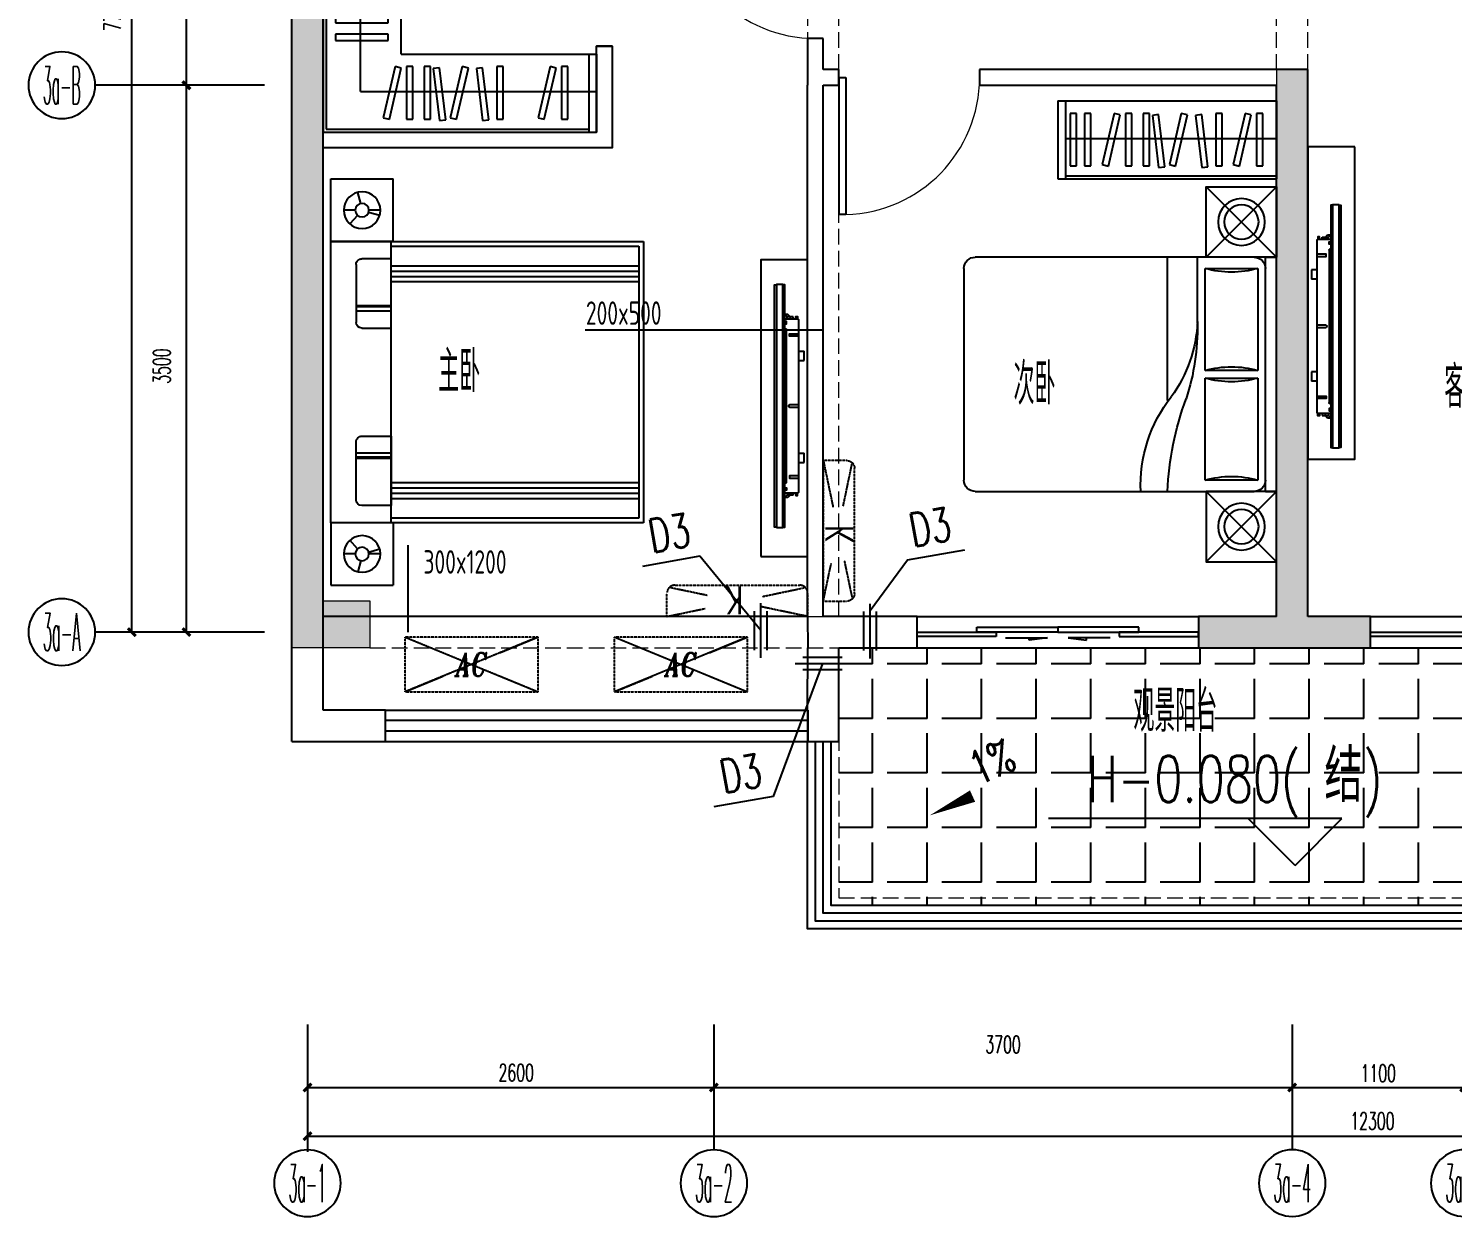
# Model space of a CAD drawing. Extents: x 184967 to 628822, y -100826 to 121332.
# Drawn here: x 510728 to 519837, y -38292 to -30688 of the extents above; entities that cross this region are included whole.
import ezdxf
from ezdxf.enums import TextEntityAlignment as Align

# ---------------------------------------------------------------- set-up
doc = ezdxf.new("R2010")
doc.units = 0
doc.header["$MEASUREMENT"] = 0
doc.linetypes.add('$3$DASH', pattern=[0.35, 0.25, -0.1])
doc.linetypes.add('DASH', pattern=[0.35, 0.25, -0.1])
for name, color, linetype in [('0-装饰完成面', 47, 'Continuous'), ('03-tem-3~8F$0$S-T-LINE', 1, 'Continuous'), ('1-涂料1', 251, 'Continuous'), ('4#6#-tem-3F~31F$0$S-T-SECTION', 7, 'Continuous'), ('AXIS_TEXT', 7, 'Continuous'), ('DIM_ELEV', 3, 'Continuous'), ('DIM_LEAD', 3, 'Continuous'), ('fur', 252, 'Continuous'), ('KT', 8, 'DASH'), ('PS', 60, 'Continuous'), ('PUB_DIM', 3, 'Continuous'), ('PUB_TEXT', 7, 'Continuous'), ('TEXT', 7, 'Continuous'), ('WALL', 145, 'Continuous'), ('WINDOW', 141, 'Continuous'), ('厨洁具', 8, 'Continuous'), ('栏杆', 4, 'Continuous'), ('看线', 67, 'Continuous')]:
    doc.layers.add(name, color=color, linetype=linetype)
for name, color, linetype, lineweight in [('03-col-5F~23F$0$$0$COLU', 6, 'Continuous', 0), ('03-col-5F~23F$0$$0$COLU_HATCH', 251, 'Continuous', 0), ('4#6#-tem-3F~31F$0$BEAM_CON', 4, 'Continuous', 0)]:
    doc.layers.add(name, color=color, linetype=linetype, lineweight=lineweight)
doc.styles.add('4#6#-tem-3F~31F$0$23-tem-4F~10F$0$X', font='tssdeng.shx', dxfattribs={"width": 0.7, "bigfont": 'tssdchn.shx'})
doc.styles.add('_TCH_AXIS', font='COMPLEX', dxfattribs={"bigfont": 'GBCBIG'})
doc.styles.add('_TCH_DIM', font='SIMPLEX', dxfattribs={"bigfont": 'GBCBIG'})
doc.styles.add('COMPLEX', font='COMPLEX')
doc.styles.add('ENGLISH', font='italict.shx')
doc.styles.add('LHZ', font='RS5.SHX', dxfattribs={"width": 0.7, "height": 2000, "bigfont": 'HZTXT.shx'})
doc.styles.get("Standard").update_dxf_attribs({"font": 'gbenor.shx', "bigfont": 'gbcbig.shx'})
doc.styles.add('宋体', font='romans.shx', dxfattribs={"height": 2, "bigfont": 'gbcbig.shx'})
doc.styles.add('尺寸标注', font='txt.shx', dxfattribs={"width": 0.6, "height": 110})
doc.dimstyles.new('1-50', dxfattribs={"dimscale": 50, "dimtxt": 110, "dimasz": 1, "dimexe": 2, "dimexo": 2, "dimgap": 0.6, "dimtad": 1, "dimdec": 0, "dimrnd": 5, "dimtxsty": '尺寸标注', "dimblk": 'ARCHTICK', "dimcen": 2.5, "dimclrd": 251, "dimclre": 251, "dimclrt": 50, "dimadec": 0, "dimazin": 0, "dimtfac": 1, "dimtdec": 0, "dimtix": 1, "dimtmove": 2, "dimatfit": 3, "dimldrblk": 'DOT', "dimfxl": 0, "dimarcsym": 0})

# ---------------------------------------------------------------- blocks, each defined once
blk = doc.blocks.new('BGSKT')
at = {"layer": 'KT'}
for p, q in [((296983.3, 262161.9), (297281.1, 262099.6)), ((297883.3, 262161.9), (297639.7, 262110.9)), ((297273.5, 262034.3), (296997.9, 261976.6)), ((297624.1, 262027.8), (297868.6, 261976.6))]:
    blk.add_line(p, q, dxfattribs=at)
blk.add_lwpolyline([(296983.3, 262161.9), (297883.3, 262161.9), (297883.3, 262011.9, -0.414214), (297833.3, 261961.9), (297033.3, 261961.9, -0.414214), (296983.3, 262011.9)], format="xyb", close=True, dxfattribs=at)
at = {"layer": 'KT', "style": 'LHZ', "width": 0.7}
blk.add_text('K', height=180, dxfattribs=at).set_placement((297396.9, 261969.3))
blk = doc.blocks.new('YJ02')
at = {"layer": 'fur'}
h = blk.add_hatch(dxfattribs=at)
h.set_pattern_fill('ANSI31,_O', color=256, scale=25, angle=270)
h.set_pattern_definition([(315, (4797.172, 52439.616), (2.2097087, 2.2097087), [])])
h.paths.add_polyline_path([(-350, -65), (-350, -75), (-360, -75), (-360, -65)])
h = blk.add_hatch(dxfattribs=at)
h.set_pattern_fill('ANSI31,_O', color=256, scale=25, angle=270)
h.set_pattern_definition([(315, (5257.172, 52439.616), (2.2097087, 2.2097087), [])])
h.paths.add_polyline_path([(350, -65), (350, -75), (360, -75), (360, -65)])
h = blk.add_hatch(dxfattribs=at)
h.set_pattern_fill('ANSI31,_O', color=256, scale=25, angle=270)
h.set_pattern_definition([(315, (4827.172, 52439.616), (2.2097087, 2.2097087), [])])
h.paths.add_polyline_path([(-372, -147), (-372, -136), (-382, -136), (-382, -147)])
h = blk.add_hatch(dxfattribs=at)
h.set_pattern_fill('ANSI31,_O', color=256, scale=25, angle=270)
h.set_pattern_definition([(315, (5227.172, 52439.616), (2.2097087, 2.2097087), [])])
h.paths.add_polyline_path([(372, -147), (372, -136), (382, -136), (382, -147)])
for p, q in [((-390, -84.9), (-390, -65)), ((-380.6, -79.4), (-390, -65)), ((-380.6, -99.3), (-390, -84.9)), ((-380.6, -119.3), (-380.6, -79.4)), ((-372, -79.4), (-380.6, -79.4)), ((-380.6, -99.3), (-372, -99.3)), ((-372, -119.3), (-380.6, -119.3)), ((372, -79.4), (380.6, -79.4)), ((380.6, -99.3), (372, -99.3)), ((372, -119.3), (380.6, -119.3)), ((380.6, -79.4), (390, -65)), ((380.6, -119.3), (380.6, -79.4)), ((380.6, -99.3), (390, -84.9)), ((390, -84.9), (390, -65)), ((-234.3, -152), (-234.3, -189)), ((-194.3, -152), (-194.3, -189)), ((201.4, -152), (201.4, -189)), ((241.4, -152), (241.4, -189)), ((-194.3, -189), (-234.3, -189)), ((241.4, -189), (201.4, -189))]:
    blk.add_line(p, q, dxfattribs=at)
for points in [[(517, -12), (517, 0), (-517, 0), (-517, -12)], [(517, -53), (517, -65), (-517, -65), (-517, -53)], [(-298.4, -152), (-298.4, -94.7), (-308.4, -94.7), (-308.4, -152)], [(298.4, -152), (298.4, -94.7), (308.4, -94.7), (308.4, -152)]]:
    blk.add_lwpolyline(points, dxfattribs=at)
for points in [[(518, -12), (518, -53), (-518, -53), (-518, -12)], [(-350, -65), (-350, -75), (-360, -75), (-360, -65)], [(350, -65), (350, -75), (360, -75), (360, -65)], [(-372, -147), (-372, -136), (-382, -136), (-382, -147)], [(372, -147), (372, -136), (382, -136), (382, -147)]]:
    blk.add_lwpolyline(points, close=True, dxfattribs=at)
for points in [[(-372, -65), (-372, -147, 0.414214), (-367, -152), (367, -152, 0.414214), (372, -147), (372, -65)], [(330, -65), (330, -70, -0.414214), (325, -75), (-325, -75, -0.414214), (-330, -70), (-330, -65)], [(-5, -152), (-5, -94.7, -0.8844), (5, -94.7), (5, -152)]]:
    blk.add_lwpolyline(points, format="xyb", dxfattribs=at)
blk = doc.blocks.new('_C1IBA')
at = {"layer": 'fur'}
for p, q in [((450, 750), (0, 1200)), ((0, 750), (450, 1200)), ((0, -750), (450, -1200)), ((450, -750), (0, -1200))]:
    blk.add_line(p, q, dxfattribs=at)
at = {"layer": 'fur', "linetype": 'ByBlock'}
for p, q in [((0, -750), (0, 750)), ((72.3, 750), (0, 750)), ((72.3, -750), (72.3, 750)), ((144.6, 750), (1927.7, 750)), ((506.2, 325.4), (506.2, 750)), ((699, -168.7), (699, 750)), ((458, 677.7), (120.5, 677.7)), ((120.5, 677.7), (120.5, 24.1)), ((458, 24.1), (458, 677.7)), ((2000, 677.7), (2000, -677.7)), ((120.5, 24.1), (458, 24.1)), ((458, -24.1), (120.5, -24.1)), ((120.5, -24.1), (120.5, -677.7)), ((458, -677.7), (458, -24.1)), ((120.5, -677.7), (458, -677.7)), ((72.3, -750), (0, -750)), ((1927.7, -750), (144.6, -750))]:
    blk.add_line(p, q, dxfattribs=at)
at = {"layer": 'fur'}
for points in [[(0, 750), (450, 750), (450, 1200), (0, 1200)], [(0, -750), (450, -750), (450, -1200), (0, -1200)]]:
    blk.add_lwpolyline(points, close=True, dxfattribs=at)
for centre, radius in [((225, 975), 150), ((225, 975), 110), ((225, -975), 150), ((225, -975), 110)]:
    blk.add_circle(centre, radius, dxfattribs=at)
at = {"layer": 'fur', "linetype": 'ByBlock'}
for centre, radius, start, end in [((144.6, 677.7), 72.3, 90, 180), ((1927.7, 677.7), 72.3, 0, 90), ((289.3, 1256.2), 602.6, 253.7398, 286.26021), ((2018.8, 305.8), 1512.7, 179.25816, 197.80337), ((1391.5, 376.7), 886.1, 182.53978, 216.04031), ((289.3, -554.4), 602.6, 73.7398, 106.26021), ((289.3, 554.4), 602.6, 253.7398, 286.26021), ((-1236.6, -834.3), 1937.4, 2.49342, 20.4717), ((-52.2, -711.7), 922.1, 357.6218, 37.95101), ((144.6, -677.7), 72.3, 180, 270), ((289.3, -1256.2), 602.6, 73.7398, 106.26021), ((1927.7, -677.7), 72.3, 270, 0)]:
    blk.add_arc(centre, radius, start, end, dxfattribs=at)
at = {"layer": 'fur', "flags": 9}
for tag in ['XSIZE', 'YSIZE']:
    blk.add_attdef(tag, (0, 0), '', height=0.5, dxfattribs=at)
blk = doc.blocks.new('GYJ6J65')
at = {"layer": 'fur'}
for p, q in [((2212080.2, 376076.5), (2213480.2, 376076.5)), ((2212080.2, 376076.5), (2212080.2, 375576.5)), ((2212130.2, 376076.5), (2212130.2, 375576.5)), ((2213480.2, 376076.5), (2213480.2, 375576.5)), ((2212159.1, 375995.8), (2212159.1, 375659.8)), ((2212199.4, 375995.8), (2212159.1, 375995.8)), ((2212199.4, 375659.8), (2212199.4, 375995.8)), ((2212251.6, 375995.8), (2212251.6, 375659.8)), ((2212291.9, 375995.8), (2212251.6, 375995.8)), ((2212291.9, 375659.8), (2212291.9, 375995.8)), ((2212441, 375995.7), (2212365.1, 375668.3)), ((2212404.4, 375659.2), (2212480.3, 375986.6)), ((2212480.3, 375986.6), (2212441, 375995.7)), ((2212513.8, 375995.8), (2212513.8, 375659.8)), ((2212554.2, 375995.8), (2212513.8, 375995.8)), ((2212554.2, 375659.8), (2212554.2, 375995.8)), ((2212627.1, 375995.8), (2212627.1, 375659.8)), ((2212667.4, 375995.8), (2212627.1, 375995.8)), ((2212667.4, 375659.8), (2212667.4, 375995.8)), ((2212725.2, 375988.4), (2212685.2, 375983.6)), ((2212685.2, 375983.6), (2212725.1, 375649.8)), ((2212765.2, 375654.6), (2212725.2, 375988.4)), ((2212870.4, 375995.7), (2212794.4, 375668.3)), ((2212833.7, 375659.2), (2212909.7, 375986.6)), ((2212909.7, 375986.6), (2212870.4, 375995.7)), ((2213000.9, 375988.4), (2212960.9, 375983.6)), ((2212960.9, 375983.6), (2213000.8, 375649.8)), ((2213040.9, 375654.6), (2213000.9, 375988.4)), ((2213091.1, 375995.8), (2213091.1, 375659.8)), ((2213131.4, 375995.8), (2213091.1, 375995.8)), ((2213131.4, 375659.8), (2213131.4, 375995.8)), ((2213279, 375995.7), (2213203, 375668.3)), ((2213242.4, 375659.2), (2213318.3, 375986.6)), ((2213318.3, 375986.6), (2213279, 375995.7)), ((2213351.8, 375995.8), (2213351.8, 375659.8)), ((2213392.1, 375995.8), (2213351.8, 375995.8)), ((2213392.1, 375659.8), (2213392.1, 375995.8)), ((2212130.2, 375836.5), (2213480.2, 375836.5)), ((2212130.2, 375596.5), (2213480.2, 375596.5)), ((2212159.1, 375659.8), (2212199.4, 375659.8)), ((2212251.6, 375659.8), (2212291.9, 375659.8)), ((2212365.1, 375668.3), (2212404.4, 375659.2)), ((2212513.8, 375659.8), (2212554.2, 375659.8)), ((2212627.1, 375659.8), (2212667.4, 375659.8)), ((2212725.1, 375649.8), (2212765.2, 375654.6)), ((2212794.4, 375668.3), (2212833.7, 375659.2)), ((2213000.8, 375649.8), (2213040.9, 375654.6)), ((2213091.1, 375659.8), (2213131.4, 375659.8)), ((2213203, 375668.3), (2213242.4, 375659.2)), ((2213351.8, 375659.8), (2213392.1, 375659.8)), ((2212080.2, 375576.5), (2213480.2, 375576.5))]:
    blk.add_line(p, q, dxfattribs=at)
blk = doc.blocks.new('FRTESHBG')
at = {"layer": 'fur'}
for p, q in [((792017.1, 358284.7), (792017.1, 358685)), ((792416.7, 358685), (792017.1, 358685)), ((792416.7, 358284.7), (792416.7, 358685)), ((792226, 358527.3), (792244.5, 358598.9)), ((792099.5, 358484.9), (792173.5, 358484.9)), ((792175, 358473.2), (792104.1, 358452.6)), ((792260.3, 358484.9), (792334.2, 358484.9)), ((792245.3, 358452), (792295.3, 358397.5)), ((792416.7, 358284.7), (790416.7, 358284.7)), ((790416.7, 358284.7), (790416.7, 356484.7)), ((792017.1, 358284.7), (792416.7, 358284.7)), ((792031.7, 356484.7), (792031.7, 358284.7)), ((792416.7, 356484.7), (792416.7, 358284.7)), ((792031.7, 358254.7), (790446.7, 358254.7)), ((790446.7, 358254.7), (790446.7, 356514.7)), ((792031.7, 358129), (790446.7, 358129)), ((792031.7, 358095.2), (790446.7, 358095.2)), ((792031.7, 358174.4), (792218.5, 358174.4)), ((792031.7, 357730.9), (792031.7, 358174.4)), ((792254.6, 358138.3), (792254.6, 357767)), ((792031.7, 358061.4), (790446.7, 358061.4)), ((792031.7, 358027.6), (790446.7, 358027.6)), ((792031.7, 357872.7), (792254.6, 357872.7)), ((792031.7, 357865.8), (792254.6, 357865.8)), ((792031.7, 357839.6), (792254.6, 357839.6)), ((792218.5, 357730.9), (792031.7, 357730.9)), ((792218.5, 357038.6), (792031.7, 357038.6)), ((792031.7, 357038.6), (792031.7, 356595.1)), ((792254.6, 356631.2), (792254.6, 357002.5)), ((792031.7, 356929.9), (792254.6, 356929.9)), ((792031.7, 356903.7), (792254.6, 356903.7)), ((792031.7, 356896.8), (792254.6, 356896.8)), ((792031.7, 356741.9), (790446.7, 356741.9)), ((792031.7, 356708.1), (790446.7, 356708.1)), ((792031.7, 356674.3), (790446.7, 356674.3)), ((792031.7, 356640.5), (790446.7, 356640.5)), ((792031.7, 356595.1), (792218.5, 356595.1)), ((790416.7, 356484.7), (792416.7, 356484.7)), ((790446.7, 356514.7), (792031.7, 356514.7)), ((792017.1, 356484.7), (792017.1, 356084.5)), ((792416.7, 356484.7), (792416.7, 356084.5)), ((792245.3, 356317.5), (792295.3, 356372)), ((792099.5, 356284.6), (792173.5, 356284.6)), ((792175, 356296.2), (792104.1, 356316.8)), ((792260.3, 356284.6), (792334.2, 356284.6)), ((792226, 356242.2), (792244.5, 356170.6)), ((792416.7, 356084.5), (792017.1, 356084.5))]:
    blk.add_line(p, q, dxfattribs=at)
for centre, radius in [((792216.9, 358484.9), 117.3), ((792216.9, 358484.9), 43.4), ((792216.9, 356284.6), 117.3), ((792216.9, 356284.6), 43.4)]:
    blk.add_circle(centre, radius, dxfattribs=at)
for centre, start, end in [((792218.5, 358138.3), 0, 90), ((792218.5, 357767), 270, 0), ((792218.5, 357002.5), 0, 90), ((792218.5, 356631.2), 270, 0)]:
    blk.add_arc(centre, 36.1, start, end, dxfattribs=at)
blk = doc.blocks.new('awrtt')
at = {"layer": 'KT', "linetype": 'DASH'}
for p, q in [((195123.3, -20712.9), (194273.3, -20712.9)), ((194273.3, -20712.9), (194516.2, -20812.9)), ((195123.3, -20712.9), (194273.3, -21062.9)), ((194273.3, -21062.9), (194273.3, -20712.9)), ((194273.3, -20712.9), (195123.3, -21062.9)), ((194880.5, -20812.9), (195123.3, -20712.9)), ((195123.3, -21062.9), (195123.3, -20712.9)), ((195123.3, -21062.9), (195123.3, -20712.9)), ((194273.3, -21062.9), (194516.2, -20962.9)), ((194880.5, -20962.9), (195123.3, -21062.9)), ((194273.3, -21062.9), (195123.3, -21062.9))]:
    blk.add_line(p, q, dxfattribs=at)
at = {"layer": 'KT', "linetype": 'DASH', "style": 'ENGLISH', "width": 0.75}
blk.add_text('AC', height=150, dxfattribs=at).set_placement((194698.3, -20887.9), align=Align.MIDDLE_CENTER)
blk = doc.blocks.new('QRFDSEGV')
at = {"layer": 'fur'}
for p, q in [((1348887.1, 1062998.7), (1348387.1, 1062998.7)), ((1348387.1, 1062998.7), (1348387.1, 1061648.7)), ((1348887.1, 1062148.7), (1348887.1, 1062998.7)), ((1348887.1, 1062948.7), (1348387.1, 1062948.7)), ((1348407.1, 1062948.7), (1348407.1, 1061668.7)), ((1348627.1, 1061908.7), (1348627.1, 1062948.7)), ((1348803.8, 1062853), (1348467.7, 1062853)), ((1348467.7, 1062853), (1348467.7, 1062812.7)), ((1348467.7, 1062812.7), (1348803.8, 1062812.7)), ((1348803.8, 1062812.7), (1348803.8, 1062853)), ((1348808.9, 1062762.5), (1348475.2, 1062722.5)), ((1348475.2, 1062722.5), (1348480, 1062682.5)), ((1348480, 1062682.5), (1348813.7, 1062722.4)), ((1348813.7, 1062722.4), (1348808.9, 1062762.5)), ((1348476.9, 1062631.3), (1348467.8, 1062592)), ((1348804.3, 1062555.3), (1348476.9, 1062631.3)), ((1348467.8, 1062592), (1348795.2, 1062516)), ((1348795.2, 1062516), (1348804.3, 1062555.3)), ((1348808.9, 1062486.8), (1348475.2, 1062446.8)), ((1348475.2, 1062446.8), (1348480, 1062406.8)), ((1348480, 1062406.8), (1348813.7, 1062446.7)), ((1348813.7, 1062446.7), (1348808.9, 1062486.8)), ((1348803.8, 1062389.1), (1348467.7, 1062389.1)), ((1348467.7, 1062389.1), (1348467.7, 1062348.7)), ((1348467.7, 1062348.7), (1348803.8, 1062348.7)), ((1348803.8, 1062348.7), (1348803.8, 1062389.1)), ((1348803.8, 1062275.8), (1348467.7, 1062275.8)), ((1348467.7, 1062275.8), (1348467.7, 1062235.4)), ((1348803.8, 1062235.4), (1348803.8, 1062275.8)), ((1348467.7, 1062235.4), (1348803.8, 1062235.4)), ((1348847.9, 1062067.9), (1348771.9, 1061740.5)), ((1348811.2, 1061731.4), (1348887.2, 1062058.8)), ((1348887.2, 1062058.8), (1348847.9, 1062067.9)), ((1348887.1, 1062148.7), (1350137.1, 1062148.7)), ((1348920.7, 1062068.1), (1348920.7, 1061732)), ((1348961, 1062068.1), (1348920.7, 1062068.1)), ((1348961, 1061732), (1348961, 1062068.1)), ((1349033.9, 1062068.1), (1349033.9, 1061732)), ((1349074.3, 1062068.1), (1349033.9, 1062068.1)), ((1349074.3, 1061732), (1349074.3, 1062068.1)), ((1349132.1, 1062060.6), (1349092, 1062055.8)), ((1349172, 1061726.9), (1349132.1, 1062060.6)), ((1349277.2, 1062067.9), (1349201.3, 1061740.5)), ((1349240.6, 1061731.4), (1349316.5, 1062058.8)), ((1349316.5, 1062058.8), (1349277.2, 1062067.9)), ((1349407.8, 1062060.6), (1349367.7, 1062055.8)), ((1349447.7, 1061726.9), (1349407.8, 1062060.6)), ((1349497.9, 1062068.1), (1349497.9, 1061732)), ((1349538.3, 1062068.1), (1349497.9, 1062068.1)), ((1349538.3, 1061732), (1349538.3, 1062068.1)), ((1349839, 1062067.9), (1349763, 1061740.5)), ((1349802.3, 1061731.4), (1349878.3, 1062058.8)), ((1349878.3, 1062058.8), (1349839, 1062067.9)), ((1349911.7, 1062068.1), (1349911.7, 1061732)), ((1349952.1, 1062068.1), (1349911.7, 1062068.1)), ((1349952.1, 1061732), (1349952.1, 1062068.1)), ((1350087.1, 1062148.7), (1350087.1, 1061648.7)), ((1350137.1, 1062148.7), (1350137.1, 1061648.7)), ((1349092, 1062055.8), (1349132, 1061722.1)), ((1349367.7, 1062055.8), (1349407.7, 1061722.1)), ((1348627.1, 1061908.7), (1350137.1, 1061908.7)), ((1348771.9, 1061740.5), (1348811.2, 1061731.4)), ((1348920.7, 1061732), (1348961, 1061732)), ((1349033.9, 1061732), (1349074.3, 1061732)), ((1349132, 1061722.1), (1349172, 1061726.9)), ((1349201.3, 1061740.5), (1349240.6, 1061731.4)), ((1349407.7, 1061722.1), (1349447.7, 1061726.9)), ((1349497.9, 1061732), (1349538.3, 1061732)), ((1349763, 1061740.5), (1349802.3, 1061731.4)), ((1349911.7, 1061732), (1349952.1, 1061732)), ((1348387.1, 1061648.7), (1350137.1, 1061648.7)), ((1348407.1, 1061668.7), (1350087.1, 1061668.7))]:
    blk.add_line(p, q, dxfattribs=at)
blk = doc.blocks.new('A$C66E365A4')
at = {"layer": '栏杆'}
for p, q in [((0, 0), (0, -350)), ((-40, -50), (-40, -300)), ((40, -50), (40, -300))]:
    blk.add_line(p, q, dxfattribs=at)
blk = doc.blocks.new('$DorLib2D$00000001')
for p, q in [((0.45, 0.975), (0.5, 0.975)), ((0.45, 0), (0.45, 0.975)), ((0.5, 0), (0.5, 0.975)), ((0.5, 0), (0.45, 0))]:
    blk.add_line(p, q)
at = {"lineweight": 13}
blk.add_arc((0.475, 0), 0.975, 91.4693, 180, dxfattribs=at)
blk = doc.blocks.new('$DorLib2D$00000138')
at = {"color": 0, "linetype": 'Continuous'}
for p, q in [((-0.2875, 0), (-0.2875, 0.1538)), ((-0.2875, 0.1538), (0, 0.1538)), ((0, 0.1538), (0, 0)), ((0.2875, 0.1538), (0, 0.1538)), ((0.2875, 0), (0.2875, 0.1538)), ((-0.5, -0.1399), (-0.5, 0)), ((-0.5, 0), (-0.2187, 0)), ((0, 0), (-0.2875, 0)), ((-0.2187, 0), (-0.2187, -0.1399)), ((0, 0), (0.2875, 0)), ((0.2187, 0), (0.2187, -0.1399)), ((0.5, 0), (0.2187, 0)), ((0.5, 0), (0.5, -0.1946)), ((0.5, -0.1399), (0.5, 0)), ((-0.2187, -0.1399), (-0.5, -0.1399)), ((0.2187, -0.1399), (0.5, -0.1399)), ((-0.1857, -0.186), (-0.037, -0.186)), ((-0.037, -0.186), (-0.1019, -0.2583)), ((-0.1019, -0.2583), (-0.1019, -0.186)), ((0.1857, -0.186), (0.037, -0.186)), ((0.037, -0.186), (0.1019, -0.2583)), ((0.1019, -0.2583), (0.1019, -0.186))]:
    blk.add_line(p, q, dxfattribs=at)
blk = doc.blocks.new('$WINLIB2D$00000001')
at = {"color": 0}
for points in [[(-0.5, 0.5), (-0.5, -0.5)], [(-0.5, 0.5), (0.5, 0.5)], [(0.5, -0.5), (0.5, 0.5)], [(0.5, 0.1667), (-0.5, 0.1667)], [(0.5, -0.1667), (-0.5, -0.1667)], [(-0.5, -0.5), (0.5, -0.5)]]:
    blk.add_lwpolyline(points, dxfattribs=at)
blk = doc.blocks.new('3#')
at = {"layer": '1-涂料1'}
h = blk.add_hatch(dxfattribs=at)
h.set_pattern_fill('ANGLE', color=256, scale=100, angle=-10, style=0)
h.set_pattern_definition([(170, (617318.45, -62573.86), (60.64663, 343.9441), [254, -95.25]), (80, (617318.45, -62573.86), (343.9441, -60.64663), [254, -95.25])])
h.paths.add_polyline_path([(2014.2, -8732.4), (2214.3, -7597.9), (2300.7, -7107.5), (3784.9, -7369.2), (8505, -8201.5), (8218.5, -9826.4)])
at = {"layer": 'DIM_ELEV'}
for p, q in [((5279.5, -8743.1), (3431.2, -8417.2)), ((4931.9, -8986.4), (4688.6, -8638.9)), ((4931.9, -8986.4), (5279.5, -8743.1))]:
    blk.add_line(p, q, dxfattribs=at)
at = {"layer": 'DIM_LEAD'}
for p, q in [((1526.2, -6376.9), (1153.6, -6376.9)), ((1827.4, -6912.8), (1526.2, -6376.9)), ((2539, -6908.2), (2830.1, -6629.8)), ((2539, -6908.2), (2830.1, -6629.8)), ((2539, -6908.2), (2830.1, -6629.8)), ((2830.1, -6629.8), (3202.7, -6629.8)), ((2179.6, -7187.7), (1720.2, -7972.1)), ((1720.2, -7972.1), (1336, -7972.1))]:
    blk.add_line(p, q, dxfattribs=at)
at = {"layer": 'fur'}
for points in [[(-376.1, -3284.6), (1347.3, -3588.5), (1442.8, -3046.8), (1541.3, -3064.2), (1428.5, -3704.3), (-393.4, -3383.1)], [(1541.3, -3064.2), (1442.8, -3046.8)]]:
    blk.add_lwpolyline(points, dxfattribs=at)
for points in [[(6107.4, -4522.8), (5812, -4470.7), (5464.6, -6440.5), (5760.1, -6492.6)], [(1909.6, -6446.4), (2205, -6498.5), (2535, -4627.2), (2239.6, -4575.2)]]:
    blk.add_lwpolyline(points, close=True, dxfattribs=at)
at = {"layer": 'PS'}
blk.add_lwpolyline([(3289, -8112, 0, 0, 0), (2686.8, -8265.1, 0, 80, 0), (2977.6, -8191.2, 0, 0, 0)], format="xyseb", dxfattribs=at)
at = {"layer": 'WALL'}
for p, q in [((-1232.9, -6992.1), (-277.8, -1575.7)), ((-1018.6, -6928.4), (-98.2, -1708.9)), ((2781, -3232), (2728.9, -3527.5)), ((2879.5, -3249.4), (2781, -3232)), ((2844.8, -3446.3), (2879.5, -3249.4)), ((2943.2, -3463.7), (2844.8, -3446.3)), ((2138.5, -6875.8), (2728.9, -3527.5)), ((2237, -6893.2), (2827.4, -3544.8)), ((2827.4, -3544.8), (2925.9, -3562.2)), ((2925.9, -3562.2), (2943.2, -3463.7)), ((3829.6, -3620), (3812.2, -3718.5)), ((5897.7, -3984.7), (3829.6, -3620)), ((3812.2, -3718.5), (5683.3, -4048.4)), ((5289.9, -7431.5), (5897.7, -3984.7)), ((5092.9, -7396.8), (5683.3, -4048.4)), ((2138.5, -6875.8), (2103.8, -7072.8)), ((2138.5, -6875.8), (2138.5, -6875.8)), ((2827.9, -6997.4), (2237, -6893.2)), ((-1250.3, -7090.6), (-1232.9, -6992.1)), ((-624.7, -6997.8), (-1018.6, -6928.4)), ((-659.4, -7194.8), (-624.7, -6997.8)), ((2793.2, -7194.3), (2827.9, -6997.4)), ((-1250.3, -7090.6), (-1053.3, -7125.3)), ((2034.3, -7466.7), (2103.8, -7072.8)), ((2103.8, -7072.8), (2103.8, -7072.8)), ((-1053.3, -7125.3), (-1053.3, -7125.3)), ((-1053.3, -7125.3), (-659.4, -7194.8)), ((2196.6, -7698.4), (2300.7, -7107.5)), ((2300.7, -7107.5), (2793.2, -7194.3)), ((4600.5, -7309.9), (4565.8, -7506.9)), ((5092.9, -7396.8), (4600.5, -7309.9)), ((2034.3, -7466.7), (1999.6, -7663.7)), ((5683.8, -7500.9), (5289.9, -7431.5)), ((4565.8, -7506.9), (5156.7, -7611.1)), ((5649.1, -7697.9), (5683.8, -7500.9)), ((5156.7, -7611.1), (5649.1, -7697.9)), ((1999.6, -7663.7), (2196.6, -7698.4))]:
    blk.add_line(p, q, dxfattribs=at)
at = {"layer": 'WINDOW'}
for p, q in [((2138.5, -6875.8), (-914.4, -6337.5)), ((2827.9, -6997.4), (4600.5, -7309.9)), ((2793.2, -7194.3), (4565.8, -7506.9)), ((5683.8, -7500.9), (8441.3, -7987.2)), ((5649.1, -7697.9), (8406.6, -8184.1))]:
    blk.add_line(p, q, dxfattribs=at)
at = {"layer": '厨洁具'}
blk.add_line((-462.9, -3777.1), (-428.2, -3580), dxfattribs=at)
at = {"layer": '栏杆'}
for points in [[(8201.2, -9924.9), (8201.2, -9924.9), (1849.1, -8804.9), (2048.8, -7672.3)], [(8209.8, -9875.7), (8209.8, -9875.7), (1907.1, -8764.3), (2098.1, -7681)]]:
    blk.add_lwpolyline(points, dxfattribs=at)
at = {"layer": '看线'}
for points in [[(8192.5, -9974.1), (8192.5, -9974.1), (1791.2, -8845.4), (1999.6, -7663.7)], [(8218.5, -9826.4), (8218.5, -9826.4), (1965, -8723.8), (2147.3, -7689.7)]]:
    blk.add_lwpolyline(points, dxfattribs=at)
at = {"rotation": 350.000000000452}
for p in [(-188145.3, 47574.9), (-186825.8, 47342.2)]:
    blk.add_blockref('awrtt', p, dxfattribs=at)
at = {"layer": 'fur', "extrusion": (0, 0, -1), "xscale": -0.9999999999999992, "zscale": -0.9999999999999992, "rotation": 9.999999999548146}
blk.add_blockref('QRFDSEGV', (1512631.5, -814659.5), dxfattribs=at)
at = {"layer": 'fur'}
for name, p, xscale, rotation in [('FRTESHBG', (717714.2, -494425.9), -1, 350.000000000452), ('_C1IBA', (5362.1, -5870.3), -1, 350.000000000452), ('YJ02', (2164.6, -5512.2), -1.5, 80.0000001427476), ('YJ02', (5820.2, -5639.5), -1.499999999883585, 260.000000000452)]:
    blk.add_blockref(name, p, dxfattribs=dict(at, xscale=xscale, rotation=rotation))
at = {"layer": 'fur', "rotation": 350.000000000452}
blk.add_blockref('GYJ6J65', (-2239491.5, 9856.9), dxfattribs=at)
at = {"layer": 'KT', "xscale": -0.9999999999999941, "rotation": 80.00000000045208}
blk.add_blockref('BGSKT', (312160, 241037.1), dxfattribs=at)
at = {"layer": 'KT', "rotation": 170.0000000005901}
blk.add_blockref('BGSKT', (340133.9, 199732.7), dxfattribs=at)
at = {"layer": 'KT', "color": 2}
for p, rotation in [((1797, -7085.2), 170.0000000004521), ((2485.8, -7209.7), 170.0000000004521), ((2007.3, -7157.3), 80.00000000045208)]:
    blk.add_blockref('A$C66E365A4', p, dxfattribs=dict(at, rotation=rotation))
at = {"layer": 'WINDOW'}
for name, p, xscale, yscale, zscale, rotation in [('$DorLib2D$00000001', (2908.4, -2797.5), 900, 900, 900, 80.00000000045236), ('$DorLib2D$00000001', (3377.7, -3591.1), -900, -900, -900, 350.0000000004517), ('$WINLIB2D$00000001', (687.5, -7330.7), 2700, -200, 2700, 350.0000000004523), ('$DorLib2D$00000138', (3696.8, -7252.1), 1800, 200, 1800, 350.0000000004521), ('$DorLib2D$00000138', (7045.2, -7842.5), 2800, 200, 2800, 350.0000000004521)]:
    blk.add_blockref(name, p, dxfattribs=dict(at, xscale=xscale, yscale=yscale, zscale=zscale, rotation=rotation))
at = {"layer": 'PUB_TEXT', "style": '_TCH_DIM', "width": 0.705882}
for p in [(1228.6, -6301.9), (2877.7, -6554.8), (1411, -7897.1)]:
    blk.add_text('D3', height=212.5, dxfattribs=at).set_placement(p)
for s, height, rotation, p in [('1%', 212.5, 14.26233, (3026, -8133.7)), ('H-0.080(', 297.5, 350, (3691.1, -8356.4)), (')', 297.5, 350, (5430, -8663))]:
    blk.add_text(s, height=height, rotation=rotation, dxfattribs=at).set_placement(p)
at = {"layer": 'PUB_TEXT', "style": '_TCH_DIM'}
blk.add_text('结', height=337.6, rotation=350, dxfattribs=at).set_placement((5188, -8620.3))
at = {"layer": 'TEXT', "style": '宋体', "width": 0.7}
for s, p in [('主卧', (60.7, -5052.2)), ('次卧', (3670.9, -5769.2)), ('客厅', (6381.5, -6267.8)), ('观景阳台', (4062.4, -7964.5))]:
    blk.add_text(s, height=265.82, rotation=350, dxfattribs=at).set_placement(p)
blk = doc.blocks.new('A$C243E44B0')
at = {"layer": '03-tem-3~8F$0$S-T-LINE'}
for p, q in [((-9100, -2868.1), (-10623.7, -2868.1)), ((-11757.7, -4244.4), (-11757.7, -4800))]:
    blk.add_line(p, q, dxfattribs=at)
at = {"layer": '4#6#-tem-3F~31F$0$BEAM_CON', "color": 250, "linetype": '$3$DASH', "ltscale": 400}
for p, q in [((-9000, -4700), (-9000, 0)), ((-6200, -1200), (-6200, 0)), ((-6000, -1200), (-6000, 0)), ((-9199.9, -4700), (-9200, 0)), ((-12000, -4700), (-9000, -4700)), ((-5600, -4700), (-2800, -4700)), ((-12000, -4900), (-9000, -4900)), ((-9200, -6700), (-9200, -4900)), ((-5600, -4900), (-2800, -4900)), ((-9200, -6700), (-2000, -6700))]:
    blk.add_line(p, q, dxfattribs=at)
blk.add_lwpolyline([(-9000, -4900), (-9000, -6500), (-2800, -6500), (-2800, -4900)], dxfattribs=at)
at = {"layer": '4#6#-tem-3F~31F$0$S-T-SECTION', "color": 2, "style": '4#6#-tem-3F~31F$0$23-tem-4F~10F$0$X', "width": 0.7}
for s, p in [('200x500 ', (-10618.5, -2833.3)), ('300x1200', (-11657.7, -4425.9))]:
    blk.add_text(s, height=150, dxfattribs=at).set_placement(p)
blk = doc.blocks.new('_ArchTick')
at = {"color": 0, "linetype": 'ByBlock', "const_width": 0.4}
blk.add_lwpolyline([(-0.5, -0.5), (0.5, 0.5)], dxfattribs=at)
blk = doc.blocks.new('*D2121')
at = {"layer": 'Defpoints', "color": 0, "linetype": 'ByBlock', "transparency": 16777216}
for p in [(512512.2, -36271.7), (524812.2, -36271.7), (524812.2, -37777.9)]:
    blk.add_point(p, dxfattribs=at)
at = {"layer": 'PUB_DIM', "color": 251, "lineweight": -2, "transparency": 16777216}
for p, q in [((512512.2, -37527.9), (512512.2, -37877.9)), ((524812.2, -37527.9), (524812.2, -37877.9)), ((512512.2, -37777.9), (524812.2, -37777.9))]:
    blk.add_line(p, q, dxfattribs=at)
at = {"layer": 'PUB_DIM', "color": 251, "linetype": 'ByBlock', "lineweight": -2, "transparency": 16777216, "xscale": 50, "yscale": 50, "zscale": 50, "rotation": 180}
blk.add_blockref('_ArchTick', (512512.2, -37777.9), dxfattribs=at)
at = {"layer": 'PUB_DIM', "color": 251, "linetype": 'ByBlock', "lineweight": -2, "transparency": 16777216, "xscale": 50, "yscale": 50, "zscale": 50}
blk.add_blockref('_ArchTick', (524812.2, -37777.9), dxfattribs=at)
at = {"layer": 'PUB_DIM', "color": 50, "linetype": 'ByBlock', "transparency": 16777216, "insert": (519324.8, -37680.7), "char_height": 110, "attachment_point": 5, "style": '尺寸标注'}
blk.add_mtext('12300', dxfattribs=at)
blk = doc.blocks.new('_Dot')
at = {"color": 0, "linetype": 'ByBlock', "lineweight": -2}
blk.add_line((-0.5, 0), (-1, 0), dxfattribs=at)
at = {"color": 0, "linetype": 'ByBlock', "const_width": 0.5}
blk.add_lwpolyline([(-0.25, 0, 1), (0.25, 0, 1)], format="xyb", close=True, dxfattribs=at)
blk = doc.blocks.new('*D2122')
at = {"layer": 'Defpoints', "color": 0, "linetype": 'ByBlock', "transparency": 16777216}
for p in [(512512.2, -36738.6), (515112.2, -36738.6), (515112.2, -37466.2)]:
    blk.add_point(p, dxfattribs=at)
at = {"layer": 'PUB_DIM', "color": 251, "lineweight": -2, "transparency": 16777216}
for p, q in [((512512.2, -37216.2), (512512.2, -37566.2)), ((515112.2, -37216.2), (515112.2, -37566.2)), ((512512.2, -37466.2), (515112.2, -37466.2))]:
    blk.add_line(p, q, dxfattribs=at)
at = {"layer": 'PUB_DIM', "color": 251, "linetype": 'ByBlock', "lineweight": -2, "transparency": 16777216, "xscale": 50, "yscale": 50, "zscale": 50, "rotation": 180}
blk.add_blockref('_ArchTick', (512512.2, -37466.2), dxfattribs=at)
at = {"layer": 'PUB_DIM', "color": 251, "linetype": 'ByBlock', "lineweight": -2, "transparency": 16777216, "xscale": 50, "yscale": 50, "zscale": 50}
blk.add_blockref('_ArchTick', (515112.2, -37466.2), dxfattribs=at)
at = {"layer": 'PUB_DIM', "color": 50, "linetype": 'ByBlock', "transparency": 16777216, "insert": (513848.1, -37371.1), "char_height": 110, "attachment_point": 5, "style": '尺寸标注'}
blk.add_mtext('2600', dxfattribs=at)
blk = doc.blocks.new('*D2123')
at = {"layer": 'Defpoints', "color": 0, "linetype": 'ByBlock', "transparency": 16777216}
for p in [(515112.2, -36738.6), (518812.2, -36738.6), (518812.2, -37466.2)]:
    blk.add_point(p, dxfattribs=at)
at = {"layer": 'PUB_DIM', "color": 251, "lineweight": -2, "transparency": 16777216}
for p, q in [((515112.2, -37216.2), (515112.2, -37566.2)), ((518812.2, -37216.2), (518812.2, -37566.2)), ((515112.2, -37466.2), (518812.2, -37466.2))]:
    blk.add_line(p, q, dxfattribs=at)
at = {"layer": 'PUB_DIM', "color": 251, "linetype": 'ByBlock', "lineweight": -2, "transparency": 16777216, "xscale": 50, "yscale": 50, "zscale": 50, "rotation": 180}
blk.add_blockref('_ArchTick', (515112.2, -37466.2), dxfattribs=at)
at = {"layer": 'PUB_DIM', "color": 251, "linetype": 'ByBlock', "lineweight": -2, "transparency": 16777216, "xscale": 50, "yscale": 50, "zscale": 50}
blk.add_blockref('_ArchTick', (518812.2, -37466.2), dxfattribs=at)
at = {"layer": 'PUB_DIM', "color": 50, "linetype": 'ByBlock', "transparency": 16777216, "insert": (516962.2, -37190.9), "char_height": 110, "attachment_point": 5, "style": '尺寸标注'}
blk.add_mtext('3700', dxfattribs=at)
blk = doc.blocks.new('*D2124')
at = {"layer": 'Defpoints', "color": 0, "linetype": 'ByBlock', "transparency": 16777216}
for p in [(518812.2, -36738.6), (519912.2, -36738.6), (519912.2, -37466.2)]:
    blk.add_point(p, dxfattribs=at)
at = {"layer": 'PUB_DIM', "color": 251, "lineweight": -2, "transparency": 16777216}
for p, q in [((518812.2, -37216.2), (518812.2, -37566.2)), ((519912.2, -37216.2), (519912.2, -37566.2)), ((518812.2, -37466.2), (519912.2, -37466.2))]:
    blk.add_line(p, q, dxfattribs=at)
at = {"layer": 'PUB_DIM', "color": 251, "linetype": 'ByBlock', "lineweight": -2, "transparency": 16777216, "xscale": 50, "yscale": 50, "zscale": 50, "rotation": 180}
blk.add_blockref('_ArchTick', (518812.2, -37466.2), dxfattribs=at)
at = {"layer": 'PUB_DIM', "color": 251, "linetype": 'ByBlock', "lineweight": -2, "transparency": 16777216, "xscale": 50, "yscale": 50, "zscale": 50}
blk.add_blockref('_ArchTick', (519912.2, -37466.2), dxfattribs=at)
at = {"layer": 'PUB_DIM', "color": 50, "linetype": 'ByBlock', "transparency": 16777216, "insert": (519362.2, -37374.8), "char_height": 110, "attachment_point": 5, "style": '尺寸标注'}
blk.add_mtext('1100', dxfattribs=at)
blk = doc.blocks.new('*D2133')
at = {"layer": 'Defpoints', "color": 0, "linetype": 'ByBlock', "transparency": 16777216}
for p in [(511389.1, -26851.3), (512689.1, -26851.3), (512689.1, -34551.3)]:
    blk.add_point(p, dxfattribs=at)
at = {"layer": 'PUB_DIM', "color": 251, "lineweight": -2, "transparency": 16777216}
for p, q in [((511639.1, -26851.3), (511289.1, -26851.3)), ((511389.1, -34551.3), (511389.1, -26851.3)), ((511639.1, -34551.3), (511289.1, -34551.3))]:
    blk.add_line(p, q, dxfattribs=at)
at = {"layer": 'PUB_DIM', "color": 251, "linetype": 'ByBlock', "lineweight": -2, "transparency": 16777216, "xscale": 50, "yscale": 50, "zscale": 50}
for p, rotation in [((511389.1, -26851.3), 90), ((511389.1, -34551.3), 270)]:
    blk.add_blockref('_ArchTick', p, dxfattribs=dict(at, rotation=rotation))
at = {"layer": 'PUB_DIM', "color": 50, "linetype": 'ByBlock', "transparency": 16777216, "insert": (511264.5, -30591.7), "char_height": 110, "attachment_point": 5, "rotation": 90, "style": '尺寸标注'}
blk.add_mtext('7700', dxfattribs=at)
blk = doc.blocks.new('*D2134')
at = {"layer": 'Defpoints', "color": 0, "linetype": 'ByBlock', "transparency": 16777216}
for p in [(511738.2, -31051.3), (512238.2, -31051.3), (512238.2, -34551.3)]:
    blk.add_point(p, dxfattribs=at)
at = {"layer": 'PUB_DIM', "color": 251, "lineweight": -2, "transparency": 16777216}
for p, q in [((511988.2, -31051.3), (511638.2, -31051.3)), ((511738.2, -34551.3), (511738.2, -31051.3)), ((511988.2, -34551.3), (511638.2, -34551.3))]:
    blk.add_line(p, q, dxfattribs=at)
at = {"layer": 'PUB_DIM', "color": 251, "linetype": 'ByBlock', "lineweight": -2, "transparency": 16777216, "xscale": 50, "yscale": 50, "zscale": 50}
for p, rotation in [((511738.2, -31051.3), 90), ((511738.2, -34551.3), 270)]:
    blk.add_blockref('_ArchTick', p, dxfattribs=dict(at, rotation=rotation))
at = {"layer": 'PUB_DIM', "color": 50, "linetype": 'ByBlock', "transparency": 16777216, "insert": (511580.6, -32849), "char_height": 110, "attachment_point": 5, "rotation": 90, "style": '尺寸标注'}
blk.add_mtext('3500', dxfattribs=at)
blk = doc.blocks.new('*D2135')
at = {"layer": 'Defpoints', "color": 0, "linetype": 'ByBlock', "transparency": 16777216}
for p in [(511738.2, -29651.3), (512238.2, -29651.3), (512238.2, -31051.3)]:
    blk.add_point(p, dxfattribs=at)
at = {"layer": 'PUB_DIM', "color": 251, "lineweight": -2, "transparency": 16777216}
for p, q in [((511988.2, -29651.3), (511638.2, -29651.3)), ((511738.2, -31051.3), (511738.2, -29651.3)), ((511988.2, -31051.3), (511638.2, -31051.3))]:
    blk.add_line(p, q, dxfattribs=at)
at = {"layer": 'PUB_DIM', "color": 251, "linetype": 'ByBlock', "lineweight": -2, "transparency": 16777216, "xscale": 50, "yscale": 50, "zscale": 50}
for p, rotation in [((511738.2, -29651.3), 90), ((511738.2, -31051.3), 270)]:
    blk.add_blockref('_ArchTick', p, dxfattribs=dict(at, rotation=rotation))
at = {"layer": 'PUB_DIM', "color": 50, "linetype": 'ByBlock', "transparency": 16777216, "insert": (511594.2, -30351.3), "char_height": 110, "attachment_point": 5, "rotation": 90, "style": '尺寸标注'}
blk.add_mtext('1400', dxfattribs=at)
blk = doc.blocks.new('_AXISO')
blk.add_circle((0, 0), 0.5)
at = {"layer": 'AXIS_TEXT', "style": 'COMPLEX', "width": 1.041667}
blk.add_attdef('A', text='', height=0.56, dxfattribs=at).set_placement((-0.25, -0.28), (0.25, -0.28), align=Align.FIT)
blk = doc.blocks.new('24GFHTY')
at = {"layer": 'PUB_DIM', "linetype": 'ByBlock'}
for p, q in [((512238.2, -31051.3), (511154.5, -31051.3)), ((512238.2, -34551.3), (511154.5, -34551.3)), ((512512.2, -37062.8), (512512.2, -37865.4)), ((515112.2, -37062.8), (515112.2, -37865.4)), ((518812.2, -37062.8), (518812.2, -37865.4))]:
    blk.add_line(p, q, dxfattribs=at)
ref = blk.add_blockref('_AXISO', (510941.2, -31051.3), dxfattribs=dict(at, xscale=-426.6560000000001, yscale=426.6560000000001, zscale=426.6560000000001))
ref.add_attrib('A', '3a-B', dxfattribs={"layer": 'AXIS_TEXT', "height": 241.35, "style": '_TCH_AXIS', "width": 0.256098}).set_placement((510820.5, -31172), (511061.9, -31172), align=Align.FIT)
ref = blk.add_blockref('_AXISO', (510941.2, -34551.3), dxfattribs=dict(at, xscale=-426.6560000000001, yscale=426.6560000000001, zscale=426.6560000000001))
ref.add_attrib('A', '3a-A', dxfattribs={"layer": 'AXIS_TEXT', "height": 241.35, "style": '_TCH_AXIS', "width": 0.253012}).set_placement((510820.5, -34672), (511061.9, -34672), align=Align.FIT)
ref = blk.add_blockref('_AXISO', (512512.2, -38078.7), dxfattribs=dict(at, xscale=-426.6560000000001, yscale=426.6560000000001, zscale=426.6560000000001))
ref.add_attrib('A', '3a-1', dxfattribs={"layer": 'AXIS_TEXT', "height": 241.35, "style": '_TCH_AXIS', "width": 0.283784}).set_placement((512391.6, -38199.4), (512632.9, -38199.4), align=Align.FIT)
ref = blk.add_blockref('_AXISO', (515112.2, -38078.7), dxfattribs=dict(at, xscale=-426.6560000000001, yscale=426.6560000000001, zscale=426.6560000000001))
ref.add_attrib('A', '3a-2', dxfattribs={"layer": 'AXIS_TEXT', "height": 241.35, "style": '_TCH_AXIS', "width": 0.265823}).set_placement((514991.6, -38199.4), (515232.9, -38199.4), align=Align.FIT)
ref = blk.add_blockref('_AXISO', (518812.2, -38078.4), dxfattribs=dict(at, xscale=-426.6560000000001, yscale=426.6560000000001, zscale=426.6560000000001))
ref.add_attrib('A', '3a-4', dxfattribs={"layer": 'AXIS_TEXT', "height": 241.35, "style": '_TCH_AXIS', "width": 0.259259}).set_placement((518691.6, -38199.1), (518932.9, -38199.1), align=Align.FIT)
ref = blk.add_blockref('_AXISO', (519912.2, -38078.4), dxfattribs=dict(at, xscale=-426.6560000000001, yscale=426.6560000000001, zscale=426.6560000000001))
ref.add_attrib('A', '3a-5', dxfattribs={"layer": 'AXIS_TEXT', "height": 241.35, "style": '_TCH_AXIS', "width": 0.265823}).set_placement((519791.6, -38199.1), (520032.9, -38199.1), align=Align.FIT)
for base, p1, p2, angle, text, picture, middle in [((511389.1, -26851.3), (512689.1, -34551.3), (512689.1, -26851.3), 90, '7700', '*D2133', (511264.5, -30591.7)), ((511738.2, -29651.3), (512238.2, -31051.3), (512238.2, -29651.3), 90, '1400', '*D2135', (511594.2, -30351.3)), ((511738.2, -31051.3), (512238.2, -34551.3), (512238.2, -31051.3), 90, '3500', '*D2134', (511580.6, -32849)), ((524812.2, -37777.9), (512512.2, -36271.7), (524812.2, -36271.7), 360, '12300', '*D2121', (519324.8, -37680.7)), ((515112.2, -37466.2), (512512.2, -36738.6), (515112.2, -36738.6), 360, '2600', '*D2122', (513848.1, -37371.1)), ((518812.2, -37466.2), (515112.2, -36738.6), (518812.2, -36738.6), 360, '3700', '*D2123', (516962.2, -37190.9)), ((519912.2, -37466.2), (518812.2, -36738.6), (519912.2, -36738.6), 360, '1100', '*D2124', (519362.2, -37374.8))]:
    dim = blk.add_linear_dim(base=base, p1=p1, p2=p2, angle=angle, text=text, dimstyle='1-50', override={"dimfxl": 5, "dimfxlon": 1}, dxfattribs=at)
    dim.commit()
    dim.dimension.update_dxf_attribs({"geometry": picture, "text_midpoint": middle, "dimtype": 161})

msp = doc.modelspace()

# ---------------------------------------------------------------- hatches: boundary and pattern name
at = {"layer": '03-col-5F~23F$0$$0$COLU_HATCH'}
for points in [[(512612.2, -28251.3), (512612.2, -34351.3), (512912.2, -34351.3), (512912.2, -34651.3), (512612.2, -34651.3), (512412.2, -34651.3), (512412.2, -28051.3), (513212.2, -28051.3), (513212.2, -28251.3)], [(518212.2, -34451.3), (518212.2, -34651.3), (519312.2, -34651.3), (519312.2, -34451.3), (518912.2, -34451.3), (518912.2, -30951.3), (518712.2, -30951.3), (518712.2, -34451.3)]]:
    msp.add_hatch(color=256, dxfattribs=at).paths.add_polyline_path(points)

# ---------------------------------------------------------------- linework, layer by layer
at = {"layer": '03-col-5F~23F$0$$0$COLU'}
msp.add_lwpolyline([(512612.2, -28251.3), (512612.2, -34351.3), (512912.2, -34351.3), (512912.2, -34651.3), (512612.2, -34651.3), (512412.2, -34651.3), (512412.2, -28051.3), (512412.2, -28051.3), (512412.2, -28051.3), (512412.2, -28051.3), (513212.2, -28051.3), (513212.2, -28251.3), (512612.2, -28251.3), (512612.2, -28251.3), (512612.2, -28251.3), (512612.2, -28251.3), (512612.2, -28251.3)], dxfattribs=at)
msp.add_lwpolyline([(518212.2, -34451.3), (518212.2, -34651.3), (519312.2, -34651.3), (519312.2, -34451.3), (518912.2, -34451.3), (518912.2, -30951.3), (518712.2, -30951.3), (518712.2, -34451.3)], close=True, dxfattribs=at)

# ---------------------------------------------------------------- block references
at = {"layer": '0-装饰完成面', "linetype": 'ByBlock'}
msp.add_blockref('A$C243E44B0', (524912.2, -29751.3), dxfattribs=at)
at = {"layer": '4#6#-tem-3F~31F$0$BEAM_CON', "color": 250, "linetype": '$3$DASH', "ltscale": 400, "rotation": 9.999999999567168}
msp.add_blockref('3#', (512412.2, -28051.3), dxfattribs=at)
at = {"layer": 'PUB_DIM', "linetype": 'ByBlock'}
msp.add_blockref('24GFHTY', (0, 0), dxfattribs=at)

doc.saveas('drawing.dxf')
